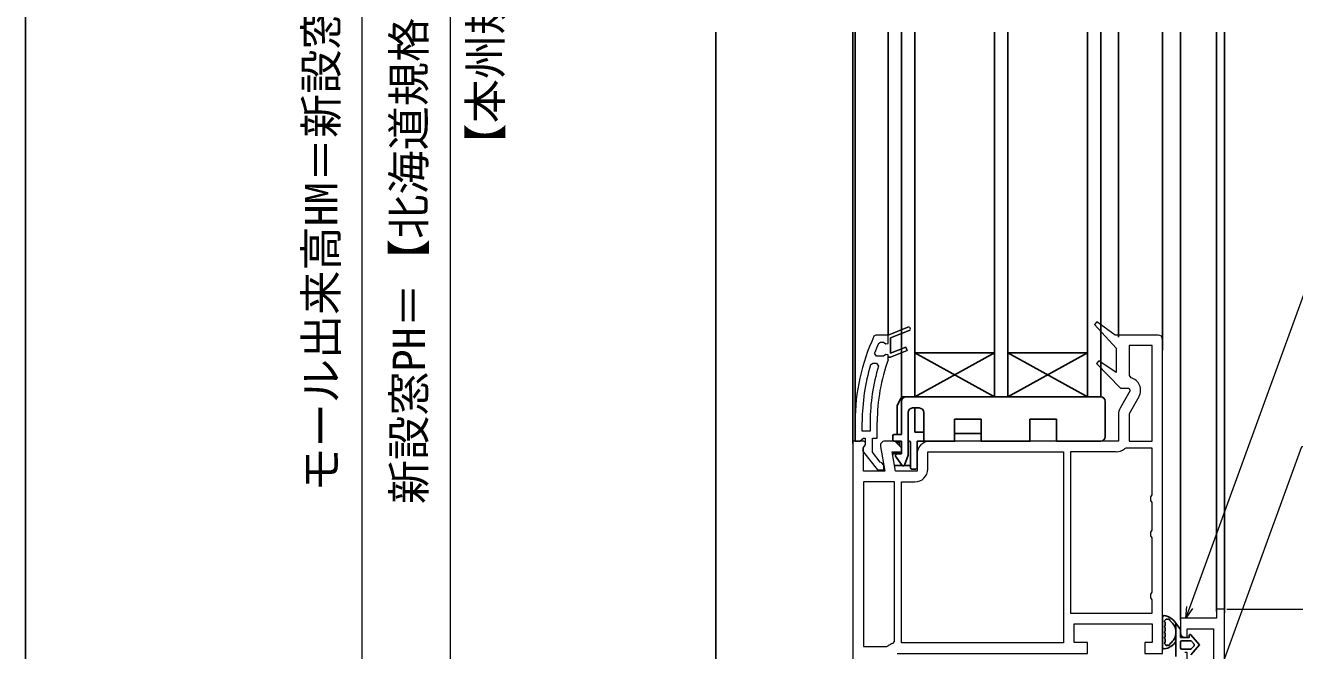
# Model space of a CAD drawing. Units: millimetres, scale not verified. Extents: x -525 to 525, y -783 to 779.
# Drawn here: x -525 to -238.2, y 114.8 to 256.2 of the extents above; entities that cross this region are included whole.
import ezdxf
from ezdxf.enums import TextEntityAlignment as Align

# ---------------------------------------------------------------- set-up
doc = ezdxf.new("R2010")
doc.units = ezdxf.units.MM
doc.header["$LTSCALE"] = 4
doc.layers.add('0-2_YKK_11', color=7, linetype='Continuous', lineweight=18)
doc.layers.add('0-7_YKK_D', color=6, linetype='Continuous', lineweight=18)
for name, color, linetype in [('0-4_YKK_12', 2, 'Continuous'), ('0-5_YKK_13', 4, 'Continuous'), ('0-8_YKK_ZWAK', 7, 'Continuous')]:
    doc.layers.add(name, color=color, linetype=linetype)
doc.styles.add('ＭＳ ゴシック', font='')
doc.styles.get('ＭＳ ゴシック').set_extended_font_data('MS Gothic')

msp = doc.modelspace()

# ---------------------------------------------------------------- linework, layer by layer
at = {"layer": '0-2_YKK_11'}
msp.add_line((-278.5, 159.8), (-288.8, 159.8), dxfattribs=at)
for points in [[(-332.205, 184.3), (-331.747, 184.6), (-331.075, 184.6), (-330.59, 184.225), (-330, 184.3), (-330, 186.2), (-325.548, 187.972), (-330, 186.2), (-332.782, 186.2), (-333.236, 185.911)], [(-325.252, 187.229), (-329.5, 185.538), (-329.5, 182.061), (-326.048, 183.435), (-325.752, 182.692), (-329.5, 181.2), (-330, 181.2), (-330, 181.7), (-330.59, 181.775), (-331.075, 181.4), (-331.1, 181.4), (-332.635, 181.4), (-333.104, 182.075)], [(-330.03, 180.583), (-330, 180.754), (-330, 181.2), (-329.5, 181.2), (-325.752, 182.692), (-326.048, 183.435), (-329.5, 182.061), (-329.5, 185.538), (-325.252, 187.229)], [(-269, 186.2), (-278.71, 186.2), (-282.905, 189.152), (-283.423, 188.561), (-278.5, 183.2), (-278.5, 177.735), (-282.412, 180.356), (-282.916, 179.751), (-277.513, 174.2), (-275.655, 174.2), (-275.327, 173.633), (-277.611, 169.677)], [(-328, 114.201), (-285, 114.2), (-285, 116.7), (-288, 116.7), (-288, 120.9), (-270.4, 120.9), (-270.4, 116.7), (-272, 116.7), (-272, 114.2), (-268, 114.2), (-268, 185.2)], [(-270.4, 162.2), (-270.4, 183.8), (-275.6, 183.8), (-275.6, 177.013), (-275.213, 176.526)], [(-333.991, 179.445), (-333.513, 179.8), (-332.676, 179.8), (-332.199, 179.153)], [(-273.355, 172.25), (-275.6, 168.361), (-275.6, 162.2), (-270.4, 162.2)], [(-337.5, 166.568), (-337.5, 162.2), (-336.4, 162.2), (-335.904, 162.638), (-335.606, 162.9), (-335.2, 162.9), (-335.2, 161.5), (-335.4, 161.1)], [(-334.1, 166.568), (-334.1, 164.5), (-335.9, 164.5), (-335.9, 166.568)], [(-335.587, 159.683), (-332.475, 155.7), (-331, 155.7), (-331, 156.801), (-331.475, 157.301), (-331.845, 157.492), (-333.6, 159.739), (-333.6, 162.9), (-332.5, 162.9), (-332.5, 166.568)], [(-278, 168.227), (-278, 162.2), (-320.6, 162.2)], [(-338, 162.2), (-338, 90.2), (-326.134, 90.2), (-326, 90.123), (-323.095, 93.541), (-323.705, 94.059), (-326.016, 91.34)], [(-331.785, 161.027), (-330.793, 155.4), (-335.6, 155.4), (-335.6, 160.757), (-335.176, 161.435), (-335.142, 161.9), (-335.6, 162.2), (-336.5, 162.2), (-338, 162.2)], [(-323.5, 159.3), (-323.5, 155.4), (-328.356, 155.4), (-329.132, 159.8), (-327, 159.8), (-327, 160.7), (-328.5, 162.2), (-330.8, 162.2)], [(-290.4, 159.8), (-290.4, 116.6), (-327, 116.6), (-327, 153), (-324, 153)], [(-321.1, 155.9), (-321.1, 159.8), (-290.4, 159.8)], [(-288.8, 159.8), (-288.8, 123.3), (-270.4, 123.3), (-270.4, 126.334), (-270.65, 126.767), (-270.65, 127.633), (-270.4, 128.066), (-270.4, 140.334), (-270.65, 140.767), (-270.65, 141.633), (-270.4, 142.066), (-270.4, 148.334), (-270.65, 148.767), (-270.65, 149.633), (-270.4, 150.066), (-270.4, 160.6), (-276.309, 160.6), (-276.631, 160.483)], [(-335.6, 153), (-335.6, 115.8), (-330.367, 115.8), (-330.064, 115.903)], [(-328.959, 116.463), (-328.6, 116.942), (-328.6, 153), (-335.6, 153)]]:
    msp.add_lwpolyline(points, dxfattribs=at)
at = {"layer": '0-2_YKK_11', "color": 211}
for points in [[(-254, 60.2), (-254, 124.2), (-255.8, 124.2), (-255.8, 122.2), (-264, 122.2), (-264, 118.9)], [(-263, 117.9), (-262.5, 117.9), (-262.5, 119.8), (-256.5, 119.8), (-256.5, 112.6), (-262.5, 112.6), (-262.5, 114.4), (-263, 114.4)]]:
    msp.add_lwpolyline(points, dxfattribs=at)
at = {"layer": '0-2_YKK_11'}
for centre, radius, start, end in [((-325.4, 187.6), 0.4, 291.69939, 111.69941), ((-325.4, 187.6), 0.4, 291.69939, 111.69941), ((-291.5, 166.568), 46, 155.13402, 179.99999), ((-291.5, 166.568), 44.4, 156.46078, 159.55779), ((-269, 185.2), 1, 0.00001, 89.99999), ((-291.5, 166.568), 44.4, 163.13981, 180.00001), ((-291.5, 166.568), 42.6, 162.81723, 180.00001), ((-291.5, 166.568), 41, 160.01112, 180.00001), ((-275.866, 173.7), 2.9, 329.99998, 76.9794), ((-275.1, 168.227), 2.9, 150.00001, 180.00002), ((-334.8, 160.3), 1, 126.86989, 218.08672), ((-330.8, 161.2), 1, 90, 189.99998), ((-320.6, 159.3), 2.9, 90.00001, 179.99999), ((-278.5, 162.7), 2.9, 269.99998, 310.11918), ((-324, 155.9), 2.9, 270.00001, 359.99999), ((-328, 113.201), 3.4, 106.3827, 127.37008)]:
    msp.add_arc(centre, radius, start, end, dxfattribs=at)
at = {"layer": '0-2_YKK_11', "color": 211}
msp.add_arc((-263, 118.9), 1, 180.00001, 269.99999, dxfattribs=at)
at = {"layer": '0-4_YKK_12'}
for p, q in [((-369, 254.7), (-369.005, 67.2)), ((-369, 254.7), (-369, -9.3)), ((-338.002, 254.7), (-338.005, 161.7)), ((-337.505, 254.7), (-337.505, 162.2)), ((-330, 254.7), (-330, 186.2)), ((-326.998, 254.7), (-327.001, 172.201)), ((-324, 254.7), (-324, 172.201)), ((-306, 254.7), (-306, 172.201)), ((-303, 254.7), (-303, 172.201)), ((-285, 254.7), (-285, 172.201)), ((-282, 254.7), (-282, 172.201)), ((-278, 254.7), (-278, 185.7)), ((-268, 182.75), (-268, 254.7)), ((-264, 121.7), (-264, 254.7)), ((-264, 254.7), (-264, 121.7)), ((-255.8, 123.7), (-255.8, 254.7)), ((-254, 254.7), (-254, 123.401)), ((-324, 182.201), (-306, 182.201)), ((-324, 172.201), (-306, 182.201)), ((-306, 172.201), (-324, 182.201)), ((-285, 182.201), (-303, 182.201)), ((-285, 172.201), (-303, 182.201)), ((-303, 172.201), (-285, 182.201)), ((-282, 172.201), (-327.001, 172.201))]:
    msp.add_line(p, q, dxfattribs=at)
at = {"layer": '0-5_YKK_13'}
for p, q in [((-326.003, 172.201), (-326.818, 172.201)), ((-282.003, 172.201), (-326.003, 172.201)), ((-328.003, 170.13), (-328.003, 163.701)), ((-327.086, 172.035), (-327.972, 170.264)), ((-327.003, 171.201), (-327.003, 163.701)), ((-324.503, 169.701), (-323.003, 169.701)), ((-324.003, 164.201), (-324.003, 169.701)), ((-281.003, 171.201), (-281.003, 163.201)), ((-325.503, 159.172), (-325.503, 168.701)), ((-322.003, 168.701), (-322.003, 162.201)), ((-309.003, 167.201), (-315.003, 167.201)), ((-309.003, 162.201), (-309.003, 167.201)), ((-292.003, 167.201), (-298.003, 167.201)), ((-292.003, 162.201), (-292.003, 167.201)), ((-327.003, 163.701), (-328.703, 163.701)), ((-324.003, 164.201), (-322.003, 164.201)), ((-315.003, 163.951), (-309.003, 163.951)), ((-329.003, 163.401), (-329.003, 162.501)), ((-328.703, 162.201), (-327.003, 162.201)), ((-327.503, 161.901), (-328.203, 161.901)), ((-327.503, 161.901), (-327.503, 162.201)), ((-327.503, 161.201), (-327.503, 161.901)), ((-327.003, 162.201), (-327.003, 159.301)), ((-325.303, 162.201), (-325.503, 162.201)), ((-325.003, 156.201), (-325.003, 161.901)), ((-322.003, 162.201), (-323.503, 162.201)), ((-323.503, 162.201), (-323.503, 156.201)), ((-322.003, 162.201), (-316.003, 162.201)), ((-308.003, 162.201), (-309.003, 162.201)), ((-308.003, 162.201), (-299.003, 162.201)), ((-291.003, 162.201), (-292.003, 162.201)), ((-291.003, 162.201), (-282.003, 162.201)), ((-329.003, 159.401), (-329.003, 159.77)), ((-329.003, 159.401), (-329.003, 159.055)), ((-327.503, 159.401), (-329.003, 159.401)), ((-328.349, 158.828), (-326.877, 156.726)), ((-327.003, 159.301), (-328.103, 159.301)), ((-327.503, 159.401), (-327.503, 159.801)), ((-326.349, 156.795), (-325.521, 159.07)), ((-326.857, 156.701), (-328.588, 156.701)), ((-325.303, 156.701), (-326.405, 156.701)), ((-323.803, 155.901), (-324.703, 155.901)), ((-268, 122.464), (-268, 115.536)), ((-267.4, 121.064), (-267.4, 120.632)), ((-265, 113.499), (-265, 121.049)), ((-265, 121.049), (-264, 119.6)), ((-267.4, 119.832), (-267.4, 119.4)), ((-267.4, 118.6), (-267.4, 118.168)), ((-264, 119.6), (-264, 117.8)), ((-264, 117.8), (-262, 117.8)), ((-262, 117.8), (-262, 118.298)), ((-261.644, 118.429), (-259.7, 116.15)), ((-267.4, 117.368), (-267.4, 116.936)), ((-264, 116.8), (-264, 115.5)), ((-261.7, 117.1), (-263.7, 117.1)), ((-263.7, 115.2), (-261.7, 115.2)), ((-259.7, 116.15), (-261.644, 113.871)), ((-260.918, 116.345), (-261.472, 116.995)), ((-261.472, 115.305), (-260.918, 115.955))]:
    msp.add_line(p, q, dxfattribs=at)
for points in [[(-315.003, 167.201), (-315.003, 162.201), (-316.003, 162.201)], [(-298.003, 167.201), (-298.003, 162.201), (-299.003, 162.201)]]:
    msp.add_lwpolyline(points, dxfattribs=at)
for centre, radius, start, end in [((-326.818, 171.901), 0.3, 90, 153.43495), ((-326.003, 171.201), 1, 90, 180), ((-282.003, 171.201), 1, 0, 90), ((-327.703, 170.13), 0.3, 153.43495, 180), ((-324.503, 168.701), 1, 90, 180), ((-323.003, 168.701), 1, 0, 90), ((-328.703, 163.401), 0.3, 90, 180), ((-328.703, 162.501), 0.3, 180, 270), ((-325.303, 161.901), 0.3, 0, 90), ((-282.003, 163.201), 1, 270, 0), ((-328.103, 159.001), 0.3, 90, 215), ((-325.803, 159.172), 0.3, 340, 0), ((-326.631, 156.898), 0.3, 215, 340), ((-325.303, 156.401), 0.3, 0, 90), ((-324.703, 156.201), 0.3, 180, 270), ((-323.803, 156.201), 0.3, 270, 0), ((-267.7, 122.464), 0.3, 81.79391, 180), ((-268.2, 119), 3.8, 32.63687, 81.79391), ((-267.4, 121.464), 0.2, 121.83486, 233.1301), ((-267.7, 121.064), 0.3, 0, 53.1301), ((-267.7, 120.632), 0.3, 306.8699, 0), ((-267.664, 121.889), 0.3, 301.83486, 339.97791), ((-267.1, 121.683), 0.3, 67.71823, 159.97791), ((-268.2, 119), 3.2, 66.85224, 67.71823), ((-266.824, 122.218), 0.3, 246.85224, 296.63299), ((-266.6, 121.771), 0.2, 3.36701, 116.63299), ((-266.101, 121.801), 0.3, 183.36701, 233.14776), ((-268.2, 119), 3.2, 306.85224, 53.14776), ((-267.4, 120.232), 0.2, 126.8699, 233.1301), ((-267.4, 119), 0.2, 126.8699, 233.1301), ((-267.4, 117.768), 0.2, 126.8699, 233.1301), ((-267.7, 119.832), 0.3, 0, 53.1301), ((-267.7, 119.4), 0.3, 306.8699, 0), ((-267.7, 118.6), 0.3, 0, 53.1301), ((-267.7, 118.168), 0.3, 306.8699, 0), ((-267.7, 117.368), 0.3, 0, 53.1301), ((-261.798, 118.298), 0.202, 40.46378, 179.99997), ((-267.7, 115.536), 0.3, 180, 278.20609), ((-268.2, 119), 3.8, 278.20609, 327.36313), ((-267.4, 116.536), 0.2, 126.8699, 238.16514), ((-267.7, 116.936), 0.3, 306.8699, 0), ((-267.664, 116.111), 0.3, 20.02209, 58.16514), ((-267.1, 116.317), 0.3, 200.02209, 292.28177), ((-268.2, 119), 3.2, 292.28177, 293.14776), ((-266.824, 115.782), 0.3, 63.36701, 113.14776), ((-266.6, 116.229), 0.2, 243.36701, 356.63299), ((-266.101, 116.199), 0.3, 126.85224, 176.63299), ((-263.7, 116.8), 0.3, 90, 180), ((-263.7, 115.5), 0.3, 180, 270), ((-261.7, 116.8), 0.3, 40.46381, 90), ((-261.7, 115.5), 0.3, 270, 319.53619), ((-261.146, 116.15), 0.3, 319.53619, 40.46381)]:
    msp.add_arc(centre, radius, start, end, dxfattribs=at)
at = {"layer": '0-7_YKK_D'}
for p, q in [((-429.004, 456.2), (-429.004, 56.2)), ((-449.004, 453.7), (-449.004, 58.7)), ((-253.5, 124.2), (-125.5, 124.2))]:
    msp.add_line(p, q, dxfattribs=at)
for points in [[(-262.754, 122.2), (-261.881, 124.596), (-229.956, 212.31), (-143.159, 212.31)], [(-262, 91.113), (-261.128, 93.509), (-236.551, 161.034), (-123.296, 161.034)], [(-261.239, 124.363), (-262.754, 122.2), (-262.524, 124.83)]]:
    msp.add_lwpolyline(points, dxfattribs=at)
at = {"layer": '0-8_YKK_ZWAK'}
msp.add_line((-525, 747.2), (-525, -782.8), dxfattribs=at)

# ---------------------------------------------------------------- texts
at = {"layer": '0-7_YKK_D', "style": 'ＭＳ ゴシック'}
for s, p in [('\u3000\u3000\u3000\u3000\u3000\u3000\u3000\u3000【本州規格】新設窓H+40', (-415.185, 144.069)), ('新設窓PH＝【北海道規格】新設窓H', (-432.481, 147.961)), ('モール出来高HM＝新設窓PH＋16', (-452.31, 150.774))]:
    msp.add_text(s, height=7.331, rotation=90, dxfattribs=at).set_placement(p, align=Align.BOTTOM_LEFT)

doc.saveas('drawing.dxf')
